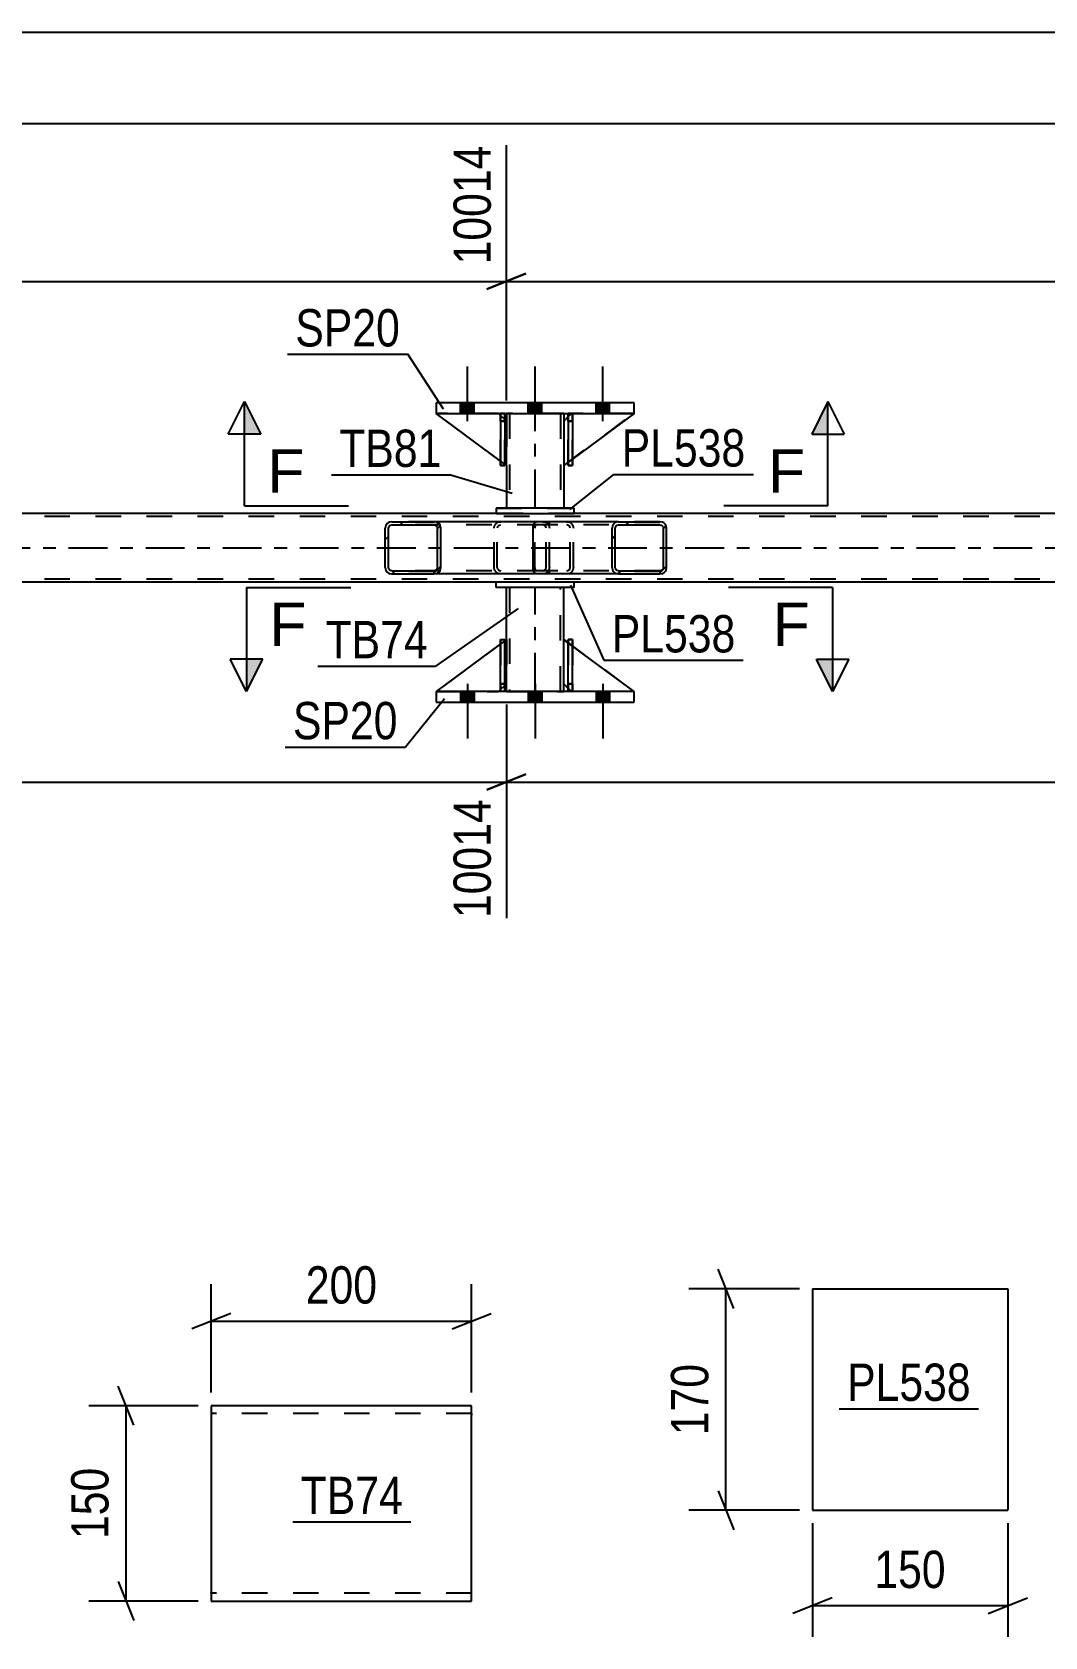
# Model space of a CAD drawing. Header units: millimetres. Extents: x 0 to 841, y 0 to 594.
# Drawn here: x 468.1 to 545.9, y 128.9 to 252.2 of the extents above; entities that cross this region are included whole.
import ezdxf

# ---------------------------------------------------------------- set-up
doc = ezdxf.new("R2010")
doc.units = ezdxf.units.MM
doc.linetypes.add('DXK_LINE_DOT2', pattern=[3.9198, 1.9599, -1.9599])
doc.linetypes.add('DXK_LINE_DOT3', pattern=[5.9187, 2.979, -0.9799, 0.9799, -0.9799])
doc.styles.add('Arial', font='ARIAL.TTF', dxfattribs={"height": 0.2})
doc.styles.add('Arial Narrow', font='ARIALN.TTF', dxfattribs={"height": 0.2})

# ---------------------------------------------------------------- blocks, each defined once
blk = doc.blocks.new('Part-122573991-2885 - 2767')
at = {"color": 2, "linetype": 'Continuous'}
for p, q in [((509.3, 201.53), (509.3, 205.53)), ((509.3, 205.53), (509.62, 205.53)), ((509.62, 201.53), (509.62, 205.53)), ((509.3, 201.53), (509.3, 201.53)), ((509.62, 201.53), (509.3, 201.53))]:
    blk.add_line(p, q, dxfattribs=at)
at = {"color": 7, "linetype": 'DXK_LINE_DOT2'}
for p, q in [((509.3, 205.53), (509.3, 202.13)), ((509.62, 202.13), (509.62, 205.53)), ((509.3, 202.13), (509.3, 201.53)), ((509.3, 202.13), (509.62, 202.13)), ((509.62, 201.53), (509.62, 202.13)), ((509.62, 201.53), (509.62, 201.53))]:
    blk.add_line(p, q, dxfattribs=at)
blk = doc.blocks.new('Part-122573991-2821 - 2767')
at = {"linetype": 'Continuous'}
h = blk.add_hatch(dxfattribs=at)
h.set_pattern_fill('', scale=0.7, style=0, pattern_type=0)
h.set_pattern_definition([(45, (516.8092, 214.2696), (-1.57154, 1.57154), [])])
h.paths.add_polyline_path([(516.85, 214.09), (516.81, 214.27), (516.7, 214.43), (516.54, 214.53), (516.34, 214.57), (513.16, 214.57), (512.97, 214.53), (512.8, 214.43), (512.7, 214.27), (512.66, 214.09), (512.66, 211.05), (512.7, 210.86), (512.8, 210.71), (512.97, 210.6), (513.16, 210.57), (516.34, 210.57), (516.54, 210.6), (516.7, 210.71), (516.81, 210.86), (516.85, 211.05)])
h.paths.add_polyline_path([(516.58, 210.95), (516.52, 210.88), (516.44, 210.82), (516.34, 210.81), (513.16, 210.81), (513.06, 210.82), (512.98, 210.88), (512.93, 210.95), (512.91, 211.05), (512.91, 214.09), (512.93, 214.18), (512.98, 214.26), (513.06, 214.31), (513.16, 214.33), (516.34, 214.33), (516.44, 214.31), (516.52, 214.26), (516.58, 214.18), (516.6, 214.09), (516.6, 211.05)])
at = {"color": 2, "linetype": 'Continuous'}
for p, q in [((506.61, 214.27), (506.67, 214.43)), ((506.67, 214.43), (506.76, 214.53)), ((506.76, 214.53), (506.86, 214.57)), ((513.16, 214.57), (506.86, 214.57)), ((513.16, 214.57), (512.97, 214.53)), ((513.16, 214.57), (516.34, 214.57)), ((516.54, 214.53), (516.34, 214.57)), ((506.59, 214.09), (506.61, 214.27)), ((506.59, 211.05), (506.59, 214.09)), ((512.7, 214.27), (512.66, 214.09)), ((512.66, 211.05), (512.66, 214.09)), ((512.91, 214.09), (512.93, 214.18)), ((512.91, 211.05), (512.91, 214.09)), ((512.93, 214.18), (512.98, 214.26)), ((512.98, 214.26), (513.06, 214.31)), ((513.06, 214.31), (513.16, 214.33)), ((513.16, 214.33), (516.34, 214.33)), ((516.34, 214.33), (516.44, 214.31)), ((516.44, 214.31), (516.52, 214.26)), ((516.52, 214.26), (516.58, 214.18)), ((516.58, 214.18), (516.6, 214.09)), ((516.6, 211.05), (516.6, 214.09)), ((516.85, 214.09), (516.81, 214.27)), ((516.85, 211.05), (516.85, 214.09)), ((506.61, 210.86), (506.59, 211.05)), ((506.67, 210.71), (506.61, 210.86)), ((512.66, 211.05), (512.7, 210.86)), ((512.93, 210.95), (512.91, 211.05)), ((512.98, 210.88), (512.93, 210.95)), ((513.06, 210.82), (512.98, 210.88)), ((513.16, 210.81), (513.06, 210.82)), ((513.16, 210.81), (516.34, 210.81)), ((516.44, 210.82), (516.34, 210.81)), ((516.52, 210.88), (516.44, 210.82)), ((516.58, 210.95), (516.52, 210.88)), ((516.6, 211.05), (516.58, 210.95)), ((516.81, 210.86), (516.85, 211.05)), ((506.76, 210.6), (506.67, 210.71)), ((506.86, 210.57), (506.76, 210.6)), ((513.16, 210.57), (506.86, 210.57)), ((512.97, 210.6), (513.16, 210.57)), ((513.16, 210.57), (516.34, 210.57)), ((516.34, 210.57), (516.54, 210.6))]:
    blk.add_line(p, q, dxfattribs=at)
at = {"color": 7, "linetype": 'DXK_LINE_DOT2'}
for p, q in [((507.85, 214.33), (507.85, 214.57)), ((509.19, 214.57), (509.39, 214.53)), ((516.34, 214.57), (513.16, 214.57)), ((506.74, 214.18), (506.72, 214.09)), ((506.72, 211.05), (506.72, 214.09)), ((506.76, 214.26), (506.74, 214.18)), ((506.81, 214.31), (506.76, 214.26)), ((506.86, 214.33), (506.81, 214.31)), ((516.34, 214.33), (506.86, 214.33)), ((509.29, 214.31), (509.19, 214.33)), ((509.37, 214.26), (509.29, 214.31)), ((509.43, 214.18), (509.37, 214.26)), ((509.45, 214.09), (509.43, 214.18)), ((509.45, 211.05), (509.45, 214.09)), ((509.66, 214.27), (509.7, 214.09)), ((509.7, 211.05), (509.7, 214.09)), ((506.72, 211.05), (506.74, 210.95)), ((506.74, 210.95), (506.76, 210.88)), ((506.76, 210.88), (506.81, 210.82)), ((506.81, 210.82), (506.86, 210.81)), ((516.34, 210.81), (506.86, 210.81)), ((507.85, 210.57), (507.85, 210.81)), ((509.19, 210.81), (509.29, 210.82)), ((509.29, 210.82), (509.37, 210.88)), ((509.37, 210.88), (509.43, 210.95)), ((509.43, 210.95), (509.45, 211.05)), ((509.7, 211.05), (509.66, 210.86)), ((509.39, 210.6), (509.19, 210.57)), ((516.34, 210.57), (513.16, 210.57))]:
    blk.add_line(p, q, dxfattribs=at)
for centre, start, end in [((509.21, 214.07), 23.8494, 68.8059), ((509.21, 211.06), 291.1941, 336.1506)]:
    blk.add_arc(centre, 0.492, start, end, dxfattribs=at)
at = {"color": 2, "linetype": 'Continuous'}
for centre, start, end in [((513.15, 214.07), 111.1941, 156.1506), ((516.36, 214.07), 23.8494, 68.8059), ((513.15, 211.06), 203.8494, 248.8059), ((516.36, 211.06), 291.1941, 336.1506)]:
    blk.add_arc(centre, 0.492, start, end, dxfattribs=at)
blk = doc.blocks.new('Part-122573991-2824 - 2767')
at = {"color": 2, "linetype": 'Continuous'}
for p, q in [((504.1, 205.2), (499.15, 201.53)), ((504.55, 205.53), (504.42, 205.43)), ((504.55, 202.13), (504.55, 205.53)), ((504.55, 202.13), (504.42, 202)), ((504.55, 202.13), (504.55, 202.13)), ((504.1, 201.68), (503.95, 201.53))]:
    blk.add_line(p, q, dxfattribs=at)
at = {"color": 7, "linetype": 'DXK_LINE_DOT2'}
for p, q in [((504.42, 205.43), (504.1, 205.2)), ((504.55, 202.13), (504.55, 205.53)), ((504.55, 202.13), (503.95, 201.53)), ((499.15, 201.53), (503.95, 201.53)), ((504.42, 202), (504.1, 201.68))]:
    blk.add_line(p, q, dxfattribs=at)
blk = doc.blocks.new('Part-122573991-2825 - 2767')
at = {"color": 7, "linetype": 'DXK_LINE_DOT2'}
for p, q in [((508.95, 202.13), (508.95, 205.53)), ((508.95, 205.53), (514.35, 201.53)), ((509.55, 201.53), (508.95, 202.13)), ((514.35, 201.53), (509.55, 201.53))]:
    blk.add_line(p, q, dxfattribs=at)
blk = doc.blocks.new('Part-122573991-2826 - 2767')
at = {"color": 7, "linetype": 'DXK_LINE_DOT2'}
for p, q in [((504.1, 205.53), (504.42, 205.53)), ((504.1, 202.13), (504.1, 205.53)), ((504.1, 205.53), (504.1, 201.53)), ((504.42, 205.53), (504.42, 202.13)), ((504.42, 201.53), (504.42, 205.43)), ((504.42, 202.13), (504.1, 202.13)), ((504.1, 201.53), (504.1, 202.13)), ((504.42, 202.13), (504.42, 201.53)), ((504.42, 201.53), (504.1, 201.53)), ((504.42, 201.53), (504.42, 201.53))]:
    blk.add_line(p, q, dxfattribs=at)
blk = doc.blocks.new('Part-122573991-2828 - 2767')
at = {"color": 2, "linetype": 'Continuous'}
for p, q in [((504.1, 201.53), (504.1, 205.53)), ((504.1, 205.53), (504.42, 205.53)), ((504.42, 201.53), (504.42, 205.53)), ((504.1, 201.53), (504.1, 201.53)), ((504.42, 201.53), (504.1, 201.53))]:
    blk.add_line(p, q, dxfattribs=at)
at = {"color": 7, "linetype": 'DXK_LINE_DOT2'}
for p, q in [((504.1, 205.53), (504.1, 202.13)), ((504.42, 202.13), (504.42, 205.53)), ((504.1, 202.13), (504.1, 201.53)), ((504.1, 202.13), (504.42, 202.13)), ((504.42, 201.53), (504.42, 202.13)), ((504.42, 201.53), (504.42, 201.53))]:
    blk.add_line(p, q, dxfattribs=at)
blk = doc.blocks.new('Part-122573991-2829 - 2767')
at = {"color": 7, "linetype": 'DXK_LINE_DOT2'}
for p, q in [((504.55, 205.53), (499.15, 201.53)), ((504.55, 202.13), (504.55, 205.53)), ((504.55, 205.53), (504.55, 202.13)), ((503.95, 201.53), (504.55, 202.13)), ((504.55, 202.13), (503.95, 201.53)), ((504.55, 202.13), (504.55, 202.13)), ((499.15, 201.53), (503.95, 201.53))]:
    blk.add_line(p, q, dxfattribs=at)
blk = doc.blocks.new('Part-122573991-2838 - 2767')
at = {"color": 2, "linetype": 'Continuous'}
for p, q in [((504.55, 222.89), (504.55, 222.29)), ((508.95, 222.89), (508.95, 222.29)), ((504.55, 218.89), (504.55, 215.61)), ((508.95, 218.89), (508.95, 215.61))]:
    blk.add_line(p, q, dxfattribs=at)
at = {"color": 7, "linetype": 'DXK_LINE_DOT2'}
for p, q in [((508.95, 222.89), (504.55, 222.89)), ((504.55, 222.29), (504.55, 218.89)), ((504.79, 222.89), (504.79, 215.61)), ((508.71, 222.89), (508.71, 215.61)), ((508.95, 222.29), (508.95, 218.89)), ((508.95, 215.61), (504.55, 215.61))]:
    blk.add_line(p, q, dxfattribs=at)
at = {"color": 7, "linetype": 'DXK_LINE_DOT3'}
blk.add_line((506.75, 215.61), (506.75, 222.89), dxfattribs=at)
blk = doc.blocks.new('Part-122573991-2843 - 2767')
at = {"color": 2, "linetype": 'Continuous'}
for p, q in [((509.75, 215.61), (503.75, 215.61)), ((503.75, 215.61), (503.75, 215.21)), ((503.75, 215.21), (509.75, 215.21)), ((509.75, 215.21), (509.75, 215.61))]:
    blk.add_line(p, q, dxfattribs=at)
at = {"color": 7, "linetype": 'DXK_LINE_DOT2'}
for p, q in [((503.75, 215.61), (509.75, 215.61)), ((503.75, 215.21), (509.75, 215.21))]:
    blk.add_line(p, q, dxfattribs=at)
blk = doc.blocks.new('Part-122573991-2848 - 2767')
at = {"color": 2, "linetype": 'Continuous'}
for p, q in [((509.75, 209.93), (503.75, 209.93)), ((503.75, 209.53), (503.75, 209.93)), ((509.75, 209.53), (503.75, 209.53)), ((509.75, 209.53), (509.75, 209.93))]:
    blk.add_line(p, q, dxfattribs=at)
blk = doc.blocks.new('Part-122573991-2853 - 2767')
at = {"color": 2, "linetype": 'Continuous'}
for p, q in [((504.55, 205.53), (504.55, 209.53)), ((508.95, 205.53), (508.95, 209.53)), ((504.55, 201.53), (504.55, 202.13)), ((508.95, 201.53), (508.95, 202.13))]:
    blk.add_line(p, q, dxfattribs=at)
at = {"color": 7, "linetype": 'DXK_LINE_DOT2'}
for p, q in [((508.95, 209.53), (504.55, 209.53)), ((504.79, 209.53), (504.79, 201.53)), ((508.71, 201.53), (508.71, 209.53)), ((504.55, 202.13), (504.55, 205.53)), ((508.95, 202.13), (508.95, 205.53)), ((504.55, 201.53), (508.95, 201.53))]:
    blk.add_line(p, q, dxfattribs=at)
at = {"color": 7, "linetype": 'DXK_LINE_DOT3'}
blk.add_line((506.75, 201.53), (506.75, 209.53), dxfattribs=at)
blk = doc.blocks.new('Part-122573991-2859 - 2767')
at = {"color": 7, "linetype": 'DXK_LINE_DOT2'}
for p, q in [((509.62, 205.53), (509.3, 205.53)), ((509.3, 202.13), (509.3, 205.53)), ((509.3, 205.53), (509.3, 201.53)), ((509.62, 205.53), (509.62, 202.13)), ((509.62, 201.53), (509.62, 205.53)), ((509.62, 202.13), (509.3, 202.13)), ((509.3, 201.53), (509.3, 202.13)), ((509.62, 202.13), (509.62, 201.53)), ((509.62, 201.53), (509.3, 201.53)), ((509.62, 201.53), (509.62, 201.53))]:
    blk.add_line(p, q, dxfattribs=at)
blk = doc.blocks.new('Part-122573991-2860 - 2767')
at = {"color": 2, "linetype": 'Continuous'}
for p, q in [((508.95, 202.13), (508.95, 205.53)), ((509.3, 205.26), (508.95, 205.53)), ((514.35, 201.53), (509.62, 205.03)), ((509.3, 201.77), (508.95, 202.13))]:
    blk.add_line(p, q, dxfattribs=at)
at = {"color": 7, "linetype": 'DXK_LINE_DOT2'}
for p, q in [((509.62, 205.03), (509.3, 205.26)), ((509.55, 201.53), (509.3, 201.77)), ((514.35, 201.53), (509.55, 201.53)), ((514.35, 201.53), (514.35, 201.53)), ((514.35, 201.53), (514.35, 201.53))]:
    blk.add_line(p, q, dxfattribs=at)
blk = doc.blocks.new('Part-122573991-2865 - 2767')
at = {"color": 2, "linetype": 'Continuous'}
for p, q in [((499.15, 201.53), (499.15, 200.73)), ((514.35, 201.53), (499.15, 201.53)), ((514.35, 200.73), (514.35, 201.53)), ((499.15, 200.73), (514.35, 200.73))]:
    blk.add_line(p, q, dxfattribs=at)
blk = doc.blocks.new('Part-122573991-2870 - 2767')
at = {"color": 2, "linetype": 'Continuous'}
for p, q in [((514.35, 223.69), (499.15, 223.69)), ((499.15, 223.69), (499.15, 222.89)), ((514.35, 222.89), (514.35, 223.69)), ((499.15, 222.89), (514.35, 222.89))]:
    blk.add_line(p, q, dxfattribs=at)
blk = doc.blocks.new('Part-122573991-2878 - 2767')
at = {"color": 2, "linetype": 'Continuous'}
for p, q in [((509.62, 222.89), (509.3, 222.89)), ((509.3, 222.89), (509.3, 218.89)), ((509.62, 222.89), (509.62, 222.89)), ((509.62, 222.89), (509.62, 218.89)), ((509.62, 218.89), (509.3, 218.89))]:
    blk.add_line(p, q, dxfattribs=at)
at = {"color": 7, "linetype": 'DXK_LINE_DOT2'}
for p, q in [((509.3, 222.29), (509.3, 222.89)), ((509.62, 222.29), (509.3, 222.29)), ((509.3, 222.29), (509.3, 218.89)), ((509.62, 222.29), (509.62, 222.89)), ((509.62, 222.89), (509.62, 222.89)), ((509.62, 218.89), (509.62, 222.29))]:
    blk.add_line(p, q, dxfattribs=at)
blk = doc.blocks.new('Part-122573991-2961 - 2767')
at = {"color": 7, "linetype": 'DXK_LINE_DOT2'}
for p, q in [((509.3, 222.29), (509.3, 222.89)), ((509.3, 222.89), (509.3, 222.89)), ((509.3, 222.89), (509.3, 218.89)), ((509.62, 222.89), (509.3, 222.89)), ((509.3, 218.89), (509.3, 222.29)), ((509.3, 222.29), (509.62, 222.29)), ((509.62, 222.29), (509.62, 222.89)), ((509.62, 218.89), (509.62, 222.89)), ((509.62, 222.29), (509.62, 218.89)), ((509.3, 218.89), (509.62, 218.89))]:
    blk.add_line(p, q, dxfattribs=at)
blk = doc.blocks.new('Part-122573991-2967 - 2767')
at = {"color": 7, "linetype": 'DXK_LINE_DOT2'}
for p, q in [((504.1, 222.29), (504.1, 222.89)), ((504.1, 222.89), (504.1, 222.89)), ((504.1, 222.89), (504.1, 218.89)), ((504.42, 222.89), (504.1, 222.89)), ((504.1, 218.89), (504.1, 222.29)), ((504.1, 222.29), (504.42, 222.29)), ((504.42, 222.29), (504.42, 222.89)), ((504.42, 218.89), (504.42, 222.89)), ((504.42, 222.29), (504.42, 218.89)), ((504.1, 218.89), (504.42, 218.89))]:
    blk.add_line(p, q, dxfattribs=at)
blk = doc.blocks.new('Part-122573991-2969 - 2767')
at = {"color": 2, "linetype": 'Continuous'}
for p, q in [((504.42, 222.89), (504.1, 222.89)), ((504.1, 222.89), (504.1, 218.89)), ((504.42, 222.89), (504.42, 222.89)), ((504.42, 222.89), (504.42, 218.89)), ((504.42, 218.89), (504.1, 218.89))]:
    blk.add_line(p, q, dxfattribs=at)
at = {"color": 7, "linetype": 'DXK_LINE_DOT2'}
for p, q in [((504.1, 222.29), (504.1, 222.89)), ((504.42, 222.29), (504.1, 222.29)), ((504.1, 222.29), (504.1, 218.89)), ((504.42, 222.29), (504.42, 222.89)), ((504.42, 222.89), (504.42, 222.89)), ((504.42, 218.89), (504.42, 222.29))]:
    blk.add_line(p, q, dxfattribs=at)
blk = doc.blocks.new('Part-122573991-2970 - 2767')
at = {"color": 7, "linetype": 'DXK_LINE_DOT2'}
for p, q in [((504.55, 218.89), (499.15, 222.89)), ((499.15, 222.89), (503.95, 222.89)), ((503.95, 222.89), (504.55, 222.29)), ((504.55, 222.29), (503.95, 222.89)), ((504.55, 222.29), (504.55, 218.89)), ((504.55, 222.29), (504.55, 222.29)), ((504.55, 222.29), (504.55, 218.89))]:
    blk.add_line(p, q, dxfattribs=at)
blk = doc.blocks.new('Part-122573991-2971 - 2767')
at = {"color": 2, "linetype": 'Continuous'}
for p, q in [((504.1, 219.22), (499.15, 222.89)), ((504.1, 222.73), (503.95, 222.89)), ((504.55, 222.29), (504.42, 222.41)), ((504.55, 222.29), (504.55, 222.29)), ((504.55, 218.89), (504.55, 222.29)), ((504.42, 218.98), (504.55, 218.89)), ((504.55, 218.89), (504.55, 218.89))]:
    blk.add_line(p, q, dxfattribs=at)
at = {"color": 7, "linetype": 'DXK_LINE_DOT2'}
for p, q in [((503.95, 222.89), (499.15, 222.89)), ((503.95, 222.89), (504.55, 222.29)), ((504.42, 222.41), (504.1, 222.73)), ((504.55, 222.29), (504.55, 218.89)), ((504.42, 218.98), (504.1, 219.22))]:
    blk.add_line(p, q, dxfattribs=at)
blk = doc.blocks.new('Part-122573991-2992 - 2767')
at = {"color": 2, "linetype": 'Continuous'}
for p, q in [((509.3, 222.64), (508.95, 222.29)), ((508.95, 222.29), (508.95, 218.89)), ((514.35, 222.89), (509.62, 219.38)), ((509.3, 219.15), (508.95, 218.89))]:
    blk.add_line(p, q, dxfattribs=at)
at = {"color": 7, "linetype": 'DXK_LINE_DOT2'}
for p, q in [((509.55, 222.89), (509.3, 222.64)), ((514.35, 222.89), (509.55, 222.89)), ((509.62, 219.38), (509.3, 219.15))]:
    blk.add_line(p, q, dxfattribs=at)
blk = doc.blocks.new('Part-122573991-2994 - 2767')
at = {"color": 7, "linetype": 'DXK_LINE_DOT2'}
for p, q in [((509.55, 222.89), (508.95, 222.29)), ((508.95, 218.89), (514.35, 222.89)), ((508.95, 222.29), (508.95, 218.89)), ((514.35, 222.89), (509.55, 222.89))]:
    blk.add_line(p, q, dxfattribs=at)
blk = doc.blocks.new('Bolt-122573991-3000 - 2767')
at = {"linetype": 'Continuous'}
for points in [[(502.07, 201.53), (501.03, 201.53), (501.03, 200.73), (502.07, 200.73)], [(502.07, 201.53), (501.03, 201.53), (501.03, 200.73), (502.07, 200.73)], [(502.07, 201.53), (501.03, 201.53), (501.03, 200.73), (502.07, 200.73)], [(507.27, 201.53), (506.23, 201.53), (506.23, 200.73), (507.27, 200.73)], [(507.27, 201.53), (506.23, 201.53), (506.23, 200.73), (507.27, 200.73)], [(512.47, 201.53), (511.43, 201.53), (511.43, 200.73), (512.47, 200.73)], [(512.47, 201.53), (511.43, 201.53), (511.43, 200.73), (512.47, 200.73)], [(512.47, 201.53), (511.43, 201.53), (511.43, 200.73), (512.47, 200.73)]]:
    blk.add_hatch(color=1, dxfattribs=at).paths.add_polyline_path(points)
at = {"color": 1, "linetype": 'Continuous'}
for p, q in [((501.55, 202.13), (501.55, 197.93)), ((501.55, 202.13), (501.55, 197.93)), ((501.55, 202.13), (501.55, 197.93)), ((506.75, 202.13), (506.75, 197.93)), ((506.75, 202.13), (506.75, 197.93)), ((511.95, 202.13), (511.95, 197.93)), ((511.95, 202.13), (511.95, 197.93)), ((511.95, 202.13), (511.95, 197.93)), ((501.03, 201.53), (501.03, 200.73)), ((501.03, 201.53), (501.03, 200.73)), ((501.03, 201.53), (501.03, 200.73)), ((502.07, 201.53), (502.07, 200.73)), ((502.07, 201.53), (502.07, 200.73)), ((502.07, 201.53), (502.07, 200.73)), ((506.23, 201.53), (506.23, 200.73)), ((506.23, 201.53), (506.23, 200.73)), ((507.27, 201.53), (507.27, 200.73)), ((507.27, 201.53), (507.27, 200.73)), ((511.43, 201.53), (511.43, 200.73)), ((511.43, 201.53), (511.43, 200.73)), ((511.43, 201.53), (511.43, 200.73)), ((512.47, 201.53), (512.47, 200.73)), ((512.47, 201.53), (512.47, 200.73)), ((512.47, 201.53), (512.47, 200.73))]:
    blk.add_line(p, q, dxfattribs=at)
blk = doc.blocks.new('Part-122573991-3030 - 2767')
at = {"linetype": 'Continuous'}
h = blk.add_hatch(dxfattribs=at)
h.set_pattern_fill('', scale=0.7, style=0, pattern_type=0)
h.set_pattern_definition([(45, (499.4644, 214.2696), (-1.57154, 1.57154), [])])
h.paths.add_polyline_path([(499.5, 214.09), (499.46, 214.27), (499.35, 214.43), (499.19, 214.53), (498.99, 214.57), (495.76, 214.57), (495.56, 214.53), (495.4, 214.43), (495.29, 214.27), (495.25, 214.09), (495.25, 211.05), (495.29, 210.86), (495.4, 210.71), (495.56, 210.6), (495.76, 210.57), (498.99, 210.57), (499.19, 210.6), (499.35, 210.71), (499.46, 210.86), (499.5, 211.05)])
h.paths.add_polyline_path([(499.23, 210.95), (499.17, 210.88), (499.09, 210.82), (498.99, 210.81), (495.76, 210.81), (495.66, 210.82), (495.58, 210.88), (495.52, 210.95), (495.5, 211.05), (495.5, 214.09), (495.52, 214.18), (495.58, 214.26), (495.66, 214.31), (495.76, 214.33), (498.99, 214.33), (499.09, 214.31), (499.17, 214.26), (499.23, 214.18), (499.25, 214.09), (499.25, 211.05)])
at = {"color": 2, "linetype": 'Continuous'}
for p, q in [((495.76, 214.57), (495.56, 214.53)), ((495.76, 214.57), (498.99, 214.57)), ((506.86, 214.57), (498.99, 214.57)), ((499.19, 214.53), (498.99, 214.57)), ((495.29, 214.27), (495.25, 214.09)), ((495.25, 211.05), (495.25, 214.09)), ((495.5, 214.09), (495.52, 214.18)), ((495.5, 211.05), (495.5, 214.09)), ((495.52, 214.18), (495.58, 214.26)), ((495.58, 214.26), (495.66, 214.31)), ((495.66, 214.31), (495.76, 214.33)), ((495.76, 214.33), (498.99, 214.33)), ((498.99, 214.33), (499.09, 214.31)), ((499.09, 214.31), (499.17, 214.26)), ((499.17, 214.26), (499.23, 214.18)), ((499.23, 214.18), (499.25, 214.09)), ((499.25, 211.05), (499.25, 214.09)), ((499.5, 214.09), (499.46, 214.27)), ((499.5, 211.05), (499.5, 214.09)), ((495.25, 211.05), (495.29, 210.86)), ((495.52, 210.95), (495.5, 211.05)), ((495.58, 210.88), (495.52, 210.95)), ((495.66, 210.82), (495.58, 210.88)), ((495.76, 210.81), (495.66, 210.82)), ((495.76, 210.81), (498.99, 210.81)), ((499.09, 210.82), (498.99, 210.81)), ((499.17, 210.88), (499.09, 210.82)), ((499.23, 210.95), (499.17, 210.88)), ((499.25, 211.05), (499.23, 210.95)), ((499.46, 210.86), (499.5, 211.05)), ((495.56, 210.6), (495.76, 210.57)), ((495.76, 210.57), (498.99, 210.57)), ((498.99, 210.57), (499.19, 210.6)), ((506.86, 210.57), (498.99, 210.57))]:
    blk.add_line(p, q, dxfattribs=at)
at = {"color": 7, "linetype": 'DXK_LINE_DOT2'}
for p, q in [((498.99, 214.57), (495.76, 214.57)), ((503.91, 214.53), (504.11, 214.57)), ((507.34, 214.57), (506.86, 214.57)), ((507.34, 214.57), (507.54, 214.53)), ((507.34, 214.33), (495.76, 214.33)), ((503.6, 214.09), (503.63, 214.27)), ((503.6, 211.05), (503.6, 214.09)), ((503.87, 214.18), (503.85, 214.09)), ((503.85, 211.05), (503.85, 214.09)), ((503.93, 214.26), (503.87, 214.18)), ((503.93, 214.26), (503.95, 214.27)), ((503.95, 214.27), (504.01, 214.31)), ((504.01, 214.31), (504.11, 214.33)), ((507.44, 214.31), (507.34, 214.33)), ((507.52, 214.26), (507.44, 214.31)), ((507.58, 214.18), (507.52, 214.26)), ((507.6, 214.09), (507.58, 214.18)), ((507.6, 211.05), (507.6, 214.09)), ((507.81, 214.27), (507.85, 214.09)), ((507.85, 211.05), (507.85, 214.09)), ((507.34, 210.81), (495.76, 210.81)), ((503.63, 210.86), (503.6, 211.05)), ((503.85, 211.05), (503.87, 210.95)), ((503.87, 210.95), (503.93, 210.88)), ((503.93, 210.88), (503.95, 210.86)), ((503.95, 210.86), (504.01, 210.82)), ((504.01, 210.82), (504.11, 210.81)), ((507.34, 210.81), (507.44, 210.82)), ((507.44, 210.82), (507.52, 210.88)), ((507.52, 210.88), (507.58, 210.95)), ((507.58, 210.95), (507.6, 211.05)), ((507.85, 211.05), (507.81, 210.86)), ((498.99, 210.57), (495.76, 210.57)), ((504.11, 210.57), (503.91, 210.6)), ((507.34, 210.57), (506.86, 210.57)), ((507.54, 210.6), (507.34, 210.57))]:
    blk.add_line(p, q, dxfattribs=at)
at = {"color": 2, "linetype": 'Continuous'}
for centre, start, end in [((495.74, 214.07), 110.7583, 155.68), ((499.01, 214.07), 24.32, 69.2417), ((495.74, 211.07), 204.32, 249.2417), ((499.01, 211.07), 290.7583, 335.68)]:
    blk.add_arc(centre, 0.496, start, end, dxfattribs=at)
at = {"color": 7, "linetype": 'DXK_LINE_DOT2'}
for centre, start, end in [((504.09, 214.07), 110.7583, 155.68), ((507.36, 214.07), 24.32, 69.2417), ((504.09, 211.07), 204.32, 249.2417), ((507.36, 211.07), 290.7583, 335.68)]:
    blk.add_arc(centre, 0.496, start, end, dxfattribs=at)
blk = doc.blocks.new('Part-122573991-3036 - 2767')
at = {"color": 7, "linetype": 'DXK_LINE_DOT2'}
for p, q in [((772.86, 214.97), (103.97, 214.97)), ((509.75, 215.21), (503.75, 215.21)), ((772.86, 210.17), (103.97, 210.17)), ((509.75, 209.93), (503.75, 209.93))]:
    blk.add_line(p, q, dxfattribs=at)
at = {"color": 2, "linetype": 'Continuous'}
for p, q in [((503.75, 215.21), (254.34, 215.21)), ((674.02, 215.21), (509.75, 215.21)), ((503.75, 209.93), (254.34, 209.93)), ((674.02, 209.93), (509.75, 209.93))]:
    blk.add_line(p, q, dxfattribs=at)
at = {"color": 7, "linetype": 'DXK_LINE_DOT3'}
blk.add_line((103.97, 212.57), (772.86, 212.57), dxfattribs=at)
blk = doc.blocks.new('Bolt-122573991-3051 - 2767')
at = {"linetype": 'Continuous'}
for points in [[(501.03, 222.89), (502.07, 222.89), (502.07, 223.69), (501.03, 223.69)], [(501.03, 222.89), (502.07, 222.89), (502.07, 223.69), (501.03, 223.69)], [(501.03, 222.89), (502.07, 222.89), (502.07, 223.69), (501.03, 223.69)], [(506.23, 222.89), (507.27, 222.89), (507.27, 223.69), (506.23, 223.69)], [(506.23, 222.89), (507.27, 222.89), (507.27, 223.69), (506.23, 223.69)], [(511.43, 222.89), (512.47, 222.89), (512.47, 223.69), (511.43, 223.69)], [(511.43, 222.89), (512.47, 222.89), (512.47, 223.69), (511.43, 223.69)], [(511.43, 222.89), (512.47, 222.89), (512.47, 223.69), (511.43, 223.69)]]:
    blk.add_hatch(color=1, dxfattribs=at).paths.add_polyline_path(points)
at = {"color": 1, "linetype": 'Continuous'}
for p, q in [((501.55, 222.29), (501.55, 226.49)), ((501.55, 222.29), (501.55, 226.49)), ((501.55, 222.29), (501.55, 226.49)), ((506.75, 222.29), (506.75, 226.49)), ((506.75, 222.29), (506.75, 226.49)), ((511.95, 222.29), (511.95, 226.49)), ((511.95, 222.29), (511.95, 226.49)), ((511.95, 222.29), (511.95, 226.49)), ((501.03, 222.89), (501.03, 223.69)), ((501.03, 222.89), (501.03, 223.69)), ((501.03, 222.89), (501.03, 223.69)), ((502.07, 222.89), (502.07, 223.69)), ((502.07, 222.89), (502.07, 223.69)), ((502.07, 222.89), (502.07, 223.69)), ((506.23, 222.89), (506.23, 223.69)), ((506.23, 222.89), (506.23, 223.69)), ((507.27, 222.89), (507.27, 223.69)), ((507.27, 222.89), (507.27, 223.69)), ((511.43, 222.89), (511.43, 223.69)), ((511.43, 222.89), (511.43, 223.69)), ((511.43, 222.89), (511.43, 223.69)), ((512.47, 222.89), (512.47, 223.69)), ((512.47, 222.89), (512.47, 223.69)), ((512.47, 222.89), (512.47, 223.69))]:
    blk.add_line(p, q, dxfattribs=at)
blk = doc.blocks.new('Part-122573991-2491 - 2477')
at = {"color": 2, "linetype": 'Continuous'}
for p, q in [((528.05, 155.67), (528.05, 138.67)), ((528.05, 155.67), (543.05, 155.67)), ((543.05, 155.67), (543.05, 138.67)), ((528.05, 138.67), (543.05, 138.67))]:
    blk.add_line(p, q, dxfattribs=at)
blk = doc.blocks.new('Part-122573991-2449 - 2434')
at = {"color": 2, "linetype": 'Continuous'}
for p, q in [((481.88, 146.7), (481.88, 131.79)), ((501.88, 146.7), (481.88, 146.7)), ((501.88, 132.9), (501.88, 146.7)), ((501.88, 131.7), (501.88, 132.9)), ((481.88, 131.79), (481.88, 131.7)), ((481.88, 131.7), (501.88, 131.7))]:
    blk.add_line(p, q, dxfattribs=at)
at = {"color": 7, "linetype": 'DXK_LINE_DOT2'}
for p, q in [((501.88, 146.1), (481.88, 146.1)), ((501.88, 146.05), (501.88, 146.1)), ((501.88, 146.1), (501.88, 146.05)), ((501.88, 145.96), (501.88, 146.05)), ((501.88, 146.05), (501.88, 145.96)), ((481.88, 132.3), (481.88, 132.35)), ((501.88, 132.3), (481.88, 132.3)), ((501.88, 132.35), (501.88, 132.67)), ((501.88, 132.3), (501.88, 132.35))]:
    blk.add_line(p, q, dxfattribs=at)
blk = doc.blocks.new('StraightDimension-122573991-3115 - 2767')
at = {"color": 7, "linetype": 'Continuous'}
for p, q in [((504.55, 223.89), (504.55, 243.48)), ((506.05, 233.63), (503.05, 232.43)), ((504.55, 233.03), (674.82, 233.03))]:
    blk.add_line(p, q, dxfattribs=at)
blk = doc.blocks.new('StraightDimension-122573991-3074 - 2767')
at = {"color": 7, "linetype": 'Continuous'}
blk.add_line((103.97, 245.16), (783.08, 245.16), dxfattribs=at)
blk = doc.blocks.new('StraightDimension-122573991-3095 - 2767')
at = {"color": 7, "linetype": 'Continuous'}
blk.add_line((103.33, 252.17), (783.72, 252.17), dxfattribs=at)
blk = doc.blocks.new('StraightDimension-122573991-3110 - 2767')
at = {"color": 7, "linetype": 'Continuous'}
for p, q in [((504.55, 223.89), (504.55, 243.48)), ((249.14, 233.03), (504.55, 233.03)), ((503.05, 232.43), (506.05, 233.63))]:
    blk.add_line(p, q, dxfattribs=at)
at = {"color": 0, "linetype": 'Continuous'}
blk.add_wipeout([(503.95, 244.08), (499.75, 244.08), (499.75, 233.73), (503.95, 233.73)], dxfattribs=at)
at = {"color": 3, "linetype": 'Continuous', "style": 'Arial Narrow'}
blk.add_text('10014', height=2.863, rotation=90.0002, dxfattribs=at).set_placement((503.35, 234.33))
blk = doc.blocks.new('StraightDimension-122573991-3174 - 2767')
at = {"color": 7, "linetype": 'Continuous'}
for p, q in [((504.55, 200.53), (504.55, 184.14)), ((503.05, 193.98), (506.05, 195.18)), ((249.14, 194.58), (504.55, 194.58))]:
    blk.add_line(p, q, dxfattribs=at)
at = {"color": 0, "linetype": 'Continuous'}
blk.add_wipeout([(503.95, 193.88), (499.75, 193.88), (499.75, 183.54), (503.95, 183.54)], dxfattribs=at)
at = {"color": 3, "linetype": 'Continuous', "style": 'Arial Narrow'}
blk.add_text('10014', height=2.863, rotation=90.0002, dxfattribs=at).set_placement((503.35, 184.14))
blk = doc.blocks.new('StraightDimension-122573991-3180 - 2767')
at = {"color": 7, "linetype": 'Continuous'}
for p, q in [((504.55, 200.53), (504.55, 184.14)), ((506.05, 195.18), (503.05, 193.98)), ((504.55, 194.58), (674.82, 194.58))]:
    blk.add_line(p, q, dxfattribs=at)
blk = doc.blocks.new('StraightDimension-122573991-2493 - 2477')
at = {"color": 7, "linetype": 'Continuous'}
for p, q in [((528.05, 137.67), (528.05, 128.95)), ((543.05, 137.67), (543.05, 128.95)), ((529.55, 131.95), (526.55, 130.75)), ((541.55, 130.75), (544.55, 131.95)), ((528.05, 131.35), (543.05, 131.35))]:
    blk.add_line(p, q, dxfattribs=at)
at = {"color": 0}
blk.add_wipeout([(538.89, 132.1), (538.89, 136.3), (532.2, 136.3), (532.2, 132.1)], dxfattribs=at)
at = {"color": 3, "style": 'Arial Narrow'}
blk.add_text('150', height=2.863, dxfattribs=at).set_placement((532.8, 132.7))
blk = doc.blocks.new('StraightDimension-122573991-2504 - 2477')
at = {"color": 7, "linetype": 'Continuous'}
for p, q in [((522, 154.17), (520.8, 157.17)), ((527.05, 155.67), (518.55, 155.67)), ((521.4, 138.67), (521.4, 155.67)), ((520.8, 140.17), (522, 137.17)), ((527.05, 138.67), (518.55, 138.67))]:
    blk.add_line(p, q, dxfattribs=at)
at = {"color": 0}
blk.add_wipeout([(520.65, 150.52), (516.45, 150.52), (516.45, 143.83), (520.65, 143.83)], dxfattribs=at)
at = {"color": 3, "style": 'Arial Narrow'}
blk.add_text('170', height=2.863, rotation=90.0002, dxfattribs=at).set_placement((520.05, 144.43))
blk = doc.blocks.new('StraightDimension-122573991-2451 - 2434')
at = {"color": 7, "linetype": 'Continuous'}
for p, q in [((475.94, 145.2), (474.74, 148.2)), ((480.88, 146.7), (472.49, 146.7)), ((475.34, 131.7), (475.34, 146.7)), ((474.74, 133.2), (475.94, 130.2)), ((480.88, 131.7), (472.49, 131.7))]:
    blk.add_line(p, q, dxfattribs=at)
at = {"color": 0}
blk.add_wipeout([(474.59, 142.54), (470.39, 142.54), (470.39, 135.86), (474.59, 135.86)], dxfattribs=at)
at = {"color": 3, "style": 'Arial Narrow'}
blk.add_text('150', height=2.863, rotation=90.0002, dxfattribs=at).set_placement((473.99, 136.46))
blk = doc.blocks.new('StraightDimension-122573991-2462 - 2434')
at = {"color": 7, "linetype": 'Continuous'}
for p, q in [((481.88, 147.7), (481.88, 156.04)), ((501.88, 147.7), (501.88, 156.04)), ((483.38, 153.79), (480.38, 152.59)), ((481.88, 153.19), (501.88, 153.19)), ((500.38, 152.59), (503.38, 153.79))]:
    blk.add_line(p, q, dxfattribs=at)
at = {"color": 0}
blk.add_wipeout([(495.22, 153.94), (495.22, 158.14), (488.54, 158.14), (488.54, 153.94)], dxfattribs=at)
at = {"color": 3, "style": 'Arial Narrow'}
blk.add_text('200', height=2.863, dxfattribs=at).set_placement((489.14, 154.54))
blk = doc.blocks.new('Mark-122573991-2834 - 2767')
at = {"color": 0}
blk.add_wipeout([(499.57, 218.78), (499.57, 221.78), (491.71, 221.78), (491.71, 218.78)], dxfattribs=at)
blk.add_wipeout([(499.57, 218.78), (499.57, 221.78), (491.71, 221.78), (491.71, 218.78)], dxfattribs=at)
at = {"color": 30, "linetype": 'Continuous'}
for p in [(491.11, 218.18), (505, 216.74)]:
    blk.add_line(p, (500.17, 218.18), dxfattribs=at)
at = {"color": 3, "style": 'Arial Narrow'}
blk.add_text('TB81', height=2.863, dxfattribs=at).set_placement((491.71, 218.78))
blk = doc.blocks.new('Mark-122573991-2839 - 2767')
at = {"color": 0}
blk.add_wipeout([(522.91, 218.81), (522.91, 221.81), (513.4, 221.81), (513.4, 218.81)], dxfattribs=at)
blk.add_wipeout([(522.91, 218.81), (522.91, 221.81), (513.4, 221.81), (513.4, 218.81)], dxfattribs=at)
at = {"color": 30, "linetype": 'Continuous'}
for p, q in [((509.43, 215.51), (512.8, 218.21)), ((512.8, 218.21), (523.51, 218.21))]:
    blk.add_line(p, q, dxfattribs=at)
at = {"color": 3, "style": 'Arial Narrow'}
blk.add_text('PL538', height=2.863, dxfattribs=at).set_placement((513.4, 218.81))
blk = doc.blocks.new('Mark-122573991-2844 - 2767')
at = {"color": 0}
blk.add_wipeout([(522.14, 204.54), (522.14, 207.54), (512.64, 207.54), (512.64, 204.54)], dxfattribs=at)
blk.add_wipeout([(522.14, 204.54), (522.14, 207.54), (512.64, 207.54), (512.64, 204.54)], dxfattribs=at)
at = {"color": 30, "linetype": 'Continuous'}
for p, q in [((509.48, 209.69), (512.04, 203.94)), ((512.04, 203.94), (522.74, 203.94))]:
    blk.add_line(p, q, dxfattribs=at)
at = {"color": 3, "style": 'Arial Narrow'}
blk.add_text('PL538', height=2.863, dxfattribs=at).set_placement((512.64, 204.54))
blk = doc.blocks.new('Mark-122573991-2849 - 2767')
at = {"color": 0}
blk.add_wipeout([(498.51, 204.09), (498.51, 207.09), (490.66, 207.09), (490.66, 204.09)], dxfattribs=at)
blk.add_wipeout([(498.51, 204.09), (498.51, 207.09), (490.66, 207.09), (490.66, 204.09)], dxfattribs=at)
at = {"color": 30, "linetype": 'Continuous'}
for p in [(505.44, 207.91), (490.06, 203.49)]:
    blk.add_line(p, (499.11, 203.49), dxfattribs=at)
at = {"color": 3, "style": 'Arial Narrow'}
blk.add_text('TB74', height=2.863, dxfattribs=at).set_placement((490.66, 204.09))
blk = doc.blocks.new('Mark-122573991-2861 - 2767')
at = {"color": 0}
blk.add_wipeout([(496.2, 197.87), (496.2, 200.87), (488.16, 200.87), (488.16, 197.87)], dxfattribs=at)
blk.add_wipeout([(496.2, 197.87), (496.2, 200.87), (488.16, 200.87), (488.16, 197.87)], dxfattribs=at)
at = {"color": 30, "linetype": 'Continuous'}
for p in [(499.79, 200.97), (487.56, 197.27)]:
    blk.add_line(p, (496.8, 197.27), dxfattribs=at)
at = {"color": 3, "style": 'Arial Narrow'}
blk.add_text('SP20', height=2.863, dxfattribs=at).set_placement((488.16, 197.87))
blk = doc.blocks.new('Mark-122573991-2866 - 2767')
at = {"color": 0}
blk.add_wipeout([(496.37, 228.03), (496.37, 231.03), (488.34, 231.03), (488.34, 228.03)], dxfattribs=at)
blk.add_wipeout([(496.37, 228.03), (496.37, 231.03), (488.34, 231.03), (488.34, 228.03)], dxfattribs=at)
at = {"color": 30, "linetype": 'Continuous'}
for p in [(487.74, 227.43), (499.72, 223.22)]:
    blk.add_line(p, (496.97, 227.43), dxfattribs=at)
at = {"color": 3, "style": 'Arial Narrow'}
blk.add_text('SP20', height=2.863, dxfattribs=at).set_placement((488.34, 228.03))
blk = doc.blocks.new('SectionMark-122573991-3214 - 2767')
at = {"linetype": 'Continuous'}
for points in [[(485.68, 221.3), (484.43, 221.3), (484.43, 223.8)], [(529.24, 221.3), (527.99, 221.3), (529.24, 223.8)]]:
    blk.add_hatch(color=6, dxfattribs=at).paths.add_polyline_path(points)
at = {"color": 6, "linetype": 'Continuous'}
for p, q in [((483.18, 221.3), (484.43, 223.8)), ((484.43, 215.8), (484.43, 223.8)), ((484.43, 223.8), (485.68, 221.3)), ((529.24, 223.8), (527.99, 221.3)), ((529.24, 215.8), (529.24, 223.8)), ((529.24, 223.8), (530.49, 221.3)), ((485.68, 221.3), (483.18, 221.3)), ((527.99, 221.3), (530.49, 221.3)), ((484.43, 215.8), (492.43, 215.8)), ((529.24, 215.8), (521.24, 215.8))]:
    blk.add_line(p, q, dxfattribs=at)
at = {"color": 0, "linetype": 'Continuous'}
for points in [[(489.03, 216.8), (489.03, 220.3), (486.18, 220.3), (486.18, 216.8)], [(527.49, 216.8), (527.49, 220.3), (524.64, 220.3), (524.64, 216.8)]]:
    blk.add_wipeout(points, dxfattribs=at)
at = {"color": 3, "linetype": 'Continuous', "style": 'Arial'}
for p in [(486.18, 216.8), (524.64, 216.8)]:
    blk.add_text('F', height=3.34, dxfattribs=at).set_placement(p)
blk = doc.blocks.new('SectionMark-122573991-3212 - 2767')
at = {"linetype": 'Continuous'}
for points in [[(484.59, 204.03), (485.84, 204.03), (484.59, 201.53)], [(528.35, 204.03), (529.6, 204.03), (529.6, 201.53)]]:
    blk.add_hatch(color=6, dxfattribs=at).paths.add_polyline_path(points)
at = {"color": 6, "linetype": 'Continuous'}
for p, q in [((484.59, 209.53), (492.59, 209.53)), ((484.59, 209.53), (484.59, 201.53)), ((529.6, 209.53), (521.6, 209.53)), ((529.6, 209.53), (529.6, 201.53)), ((484.59, 201.53), (483.34, 204.03)), ((485.84, 204.03), (483.34, 204.03)), ((484.59, 201.53), (485.84, 204.03)), ((528.35, 204.03), (530.85, 204.03)), ((529.6, 201.53), (528.35, 204.03)), ((530.85, 204.03), (529.6, 201.53))]:
    blk.add_line(p, q, dxfattribs=at)
at = {"color": 0, "linetype": 'Continuous'}
for points in [[(489.19, 205.03), (489.19, 208.53), (486.34, 208.53), (486.34, 205.03)], [(527.85, 205.03), (527.85, 208.53), (525, 208.53), (525, 205.03)]]:
    blk.add_wipeout(points, dxfattribs=at)
at = {"color": 3, "linetype": 'Continuous', "style": 'Arial'}
for p in [(486.34, 205.03), (525, 205.03)]:
    blk.add_text('F', height=3.34, dxfattribs=at).set_placement(p)
blk = doc.blocks.new('Mark-122573991-2489 - 2477')
at = {"color": 0}
blk.add_wipeout([(540.21, 147.07), (540.21, 150.07), (530.71, 150.07), (530.71, 147.07)], dxfattribs=at)
blk.add_wipeout([(540.21, 147.07), (540.21, 150.07), (530.71, 150.07), (530.71, 147.07)], dxfattribs=at)
at = {"color": 30, "linetype": 'Continuous'}
blk.add_line((530.11, 146.47), (540.81, 146.47), dxfattribs=at)
at = {"color": 3, "style": 'Arial Narrow'}
blk.add_text('PL538', height=2.863, dxfattribs=at).set_placement((530.71, 147.07))
blk = doc.blocks.new('Mark-122573991-2447 - 2434')
at = {"color": 0}
blk.add_wipeout([(496.6, 138.38), (496.6, 141.38), (488.75, 141.38), (488.75, 138.38)], dxfattribs=at)
blk.add_wipeout([(496.6, 138.38), (496.6, 141.38), (488.75, 141.38), (488.75, 138.38)], dxfattribs=at)
at = {"color": 30, "linetype": 'Continuous'}
blk.add_line((488.15, 137.78), (497.2, 137.78), dxfattribs=at)
at = {"color": 3, "style": 'Arial Narrow'}
blk.add_text('TB74', height=2.863, dxfattribs=at).set_placement((488.75, 138.38))

msp = doc.modelspace()

# ---------------------------------------------------------------- block references
for name in ['Bolt-122573991-3051 - 2767', 'Part-122573991-2870 - 2767', 'Part-122573991-2970 - 2767', 'Part-122573991-2971 - 2767', 'Part-122573991-2967 - 2767', 'Part-122573991-2969 - 2767', 'Part-122573991-2838 - 2767', 'Part-122573991-2992 - 2767', 'Part-122573991-2994 - 2767', 'Part-122573991-2878 - 2767', 'Part-122573991-2961 - 2767', 'Part-122573991-3036 - 2767', 'Part-122573991-3030 - 2767', 'Part-122573991-2843 - 2767', 'Part-122573991-2821 - 2767', 'Part-122573991-2848 - 2767', 'Part-122573991-2853 - 2767', 'Part-122573991-2824 - 2767', 'Part-122573991-2829 - 2767', 'Part-122573991-2826 - 2767', 'Part-122573991-2828 - 2767', 'Part-122573991-2825 - 2767', 'Part-122573991-2860 - 2767', 'Part-122573991-2885 - 2767', 'Part-122573991-2859 - 2767', 'Bolt-122573991-3000 - 2767', 'Part-122573991-2865 - 2767', 'Part-122573991-2491 - 2477', 'StraightDimension-122573991-2451 - 2434', 'Part-122573991-2449 - 2434', 'StraightDimension-122573991-2493 - 2477']:
    msp.add_blockref(name, (0, 0))

# ---------------------------------------------------------------- next in the draw order: block references
for name in ['StraightDimension-122573991-3115 - 2767', 'Mark-122573991-2844 - 2767', 'Mark-122573991-2849 - 2767', 'StraightDimension-122573991-3174 - 2767', 'StraightDimension-122573991-2462 - 2434', 'StraightDimension-122573991-2504 - 2477', 'Mark-122573991-2489 - 2477', 'Mark-122573991-2447 - 2434']:
    msp.add_blockref(name, (0, 0))

# ---------------------------------------------------------------- next in the draw order: block references
for name in ['StraightDimension-122573991-3074 - 2767', 'Mark-122573991-2861 - 2767', 'StraightDimension-122573991-3180 - 2767']:
    msp.add_blockref(name, (0, 0))

# ---------------------------------------------------------------- next in the draw order: block references
for name in ['StraightDimension-122573991-3095 - 2767', 'SectionMark-122573991-3212 - 2767']:
    msp.add_blockref(name, (0, 0))

# ---------------------------------------------------------------- next in the draw order: block references
for name in ['StraightDimension-122573991-3110 - 2767', 'Mark-122573991-2839 - 2767', 'Mark-122573991-2834 - 2767']:
    msp.add_blockref(name, (0, 0))

# ---------------------------------------------------------------- next in the draw order: block references
msp.add_blockref('Mark-122573991-2866 - 2767', (0, 0))

# ---------------------------------------------------------------- next in the draw order: block references
msp.add_blockref('SectionMark-122573991-3214 - 2767', (0, 0))

doc.saveas('drawing.dxf')
